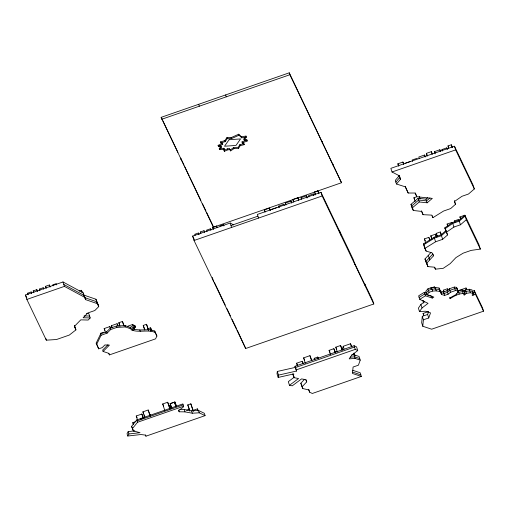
<?xml version="1.0" encoding="UTF-8"?>
<svg xmlns="http://www.w3.org/2000/svg" width="509" height="509" viewBox="0 0 509 509"><rect width="100%" height="100%" fill="white"/><g stroke="black" fill="none" stroke-linecap="round" stroke-linejoin="round"><path stroke-width="0.76" d="M428.648 311.572L427.617 314.473L422.285 316.324L421.668 322.757L422.782 326.25L431.651 329.208L483.55 311.171L482.437 307.678L474.191 290.435L472.74 291.46L473.854 294.953L472.346 295.481L472.136 295.029L473.115 293.407L472.002 289.907L469.215 289.265L465.353 289.831L463.82 291.046M422.782 326.25L423.399 319.817L422.285 316.324M352.782 370.31L360.175 372.773L361.339 376.431L352.476 373.472L353.087 367.04L358.419 365.188L360.226 360.111L355.091 358.425L349.199 358.864L351.725 355.174L357.744 350.574L356.574 346.915L354.105 345.726L294.966 366.283L295.481 367.358L277.322 371.455L277.011 373.778L278.181 377.436L293.795 373.918L293.483 376.24L294.183 377.703L298.567 378.531L289.475 385.294L288.304 381.635L294.367 377.124M278.181 377.436L278.487 375.114L277.322 371.455M423.399 319.817L428.731 317.966L430.538 312.889L425.403 311.203L419.505 311.642L418.392 308.149L420.924 304.452L424.531 301.697M103.092 351.452L109.422 345.108L104.879 344.949L102.233 347.609L98.701 348.837L96.188 343.123L100.648 333.885L106.635 331.804L110.198 328.21L116.37 326.065L125.074 325.575L130.145 327.446L133.867 325.206L135.184 325.696L135.623 327.058L131.055 329.813C138.76 333.077 147.495 329.228 155.162 332.409L156.906 336.061L155.544 338.867L109.435 354.894L108.678 353.303L103.092 351.452L102.659 350.09L107.927 344.803M96.621 344.485L101.081 335.253L100.648 333.885M205.089 415.63L145.949 436.181L145.434 435.1L140.91 434.521L127.784 436.028L128.93 433.967L140.039 432.688L133.409 430.926L131.589 426.338L136.743 419.931L182.852 403.911L183.596 406.258L183.1 407.283L178.614 410.559L179.193 411.781L185.002 411.87L192.326 413.219L199.242 412.812L205.089 415.63L204.338 413.283L198.497 410.464L191.575 410.871L184.252 409.522L179.893 409.452M134.847 430.849L128.179 431.619L127.034 433.681L127.784 436.028M238.632 148.272L238.314 147.273L239.841 144.677L243.913 143.646L244.231 144.651L240.159 145.682L238.632 148.272L233.93 148.628L230.628 150.893L229.196 148.711L227.408 148.838L224.03 150.333L224.354 151.338L227.727 149.837L229.514 149.716M419.505 311.642L422.037 307.951L428.056 303.351L419.734 299.349L418.621 295.85L424.321 292.3L427.045 293.209M222.77 144.365L222.452 143.366L218.1 145.358L218.425 146.363L222.77 144.365L220.779 142.934L220.461 141.928L224.87 140.611L226.963 137.57L231.08 137.672L238.683 134.204L241.47 136.838L241.788 137.837L246.445 137.004L246.121 136.005L241.47 136.838M220.779 142.934L225.194 141.61L227.281 138.575L226.963 137.57M224.354 151.338L224.278 149.271L219.576 149.627L219.258 148.622L220.645 146.694M219.576 149.627L221.434 147.05L221.11 146.045L218.1 145.358M243.856 139.033L246.954 139.943L247.272 140.948L244.174 140.032L243.856 139.033L245.669 136.609M244.174 140.032L246.445 137.004M419.734 299.349L425.435 295.793L432.249 298.07L433.833 297.084L426.898 294.768L425.785 291.275L427.948 288.813L431.479 287.585L435.125 287.388L439.025 288.03L440.457 291.021L443.562 291.911L446.985 290.722L449.377 288.781L454.289 287.076L456.579 287.343L458.215 291.931L456.357 294.323L449.511 298.159L450.28 298.509C454.683 295.888 459.614 292.688 465.003 293.833L463.89 290.34L461.994 290.06L458.113 290.55L459.226 294.043M132.34 428.686L137.494 422.279L183.596 406.258M399.323 175.586L395.308 180.345L396.473 184.003L405.196 186.797L408.18 193.032L414.981 193.026L416.75 196.728L432.313 198.402L427.153 202.805L419.251 201.958L412.144 208.022L413.321 210.478L421.471 211.394L423.036 214.677L431.664 215.116L432.885 217.674L443.606 211.031L450.669 208.575L455.549 204.236L454.378 200.578M395.862 182.095L399.883 177.329L398.973 175.433M396.473 184.003L400.494 179.244L399.508 176.165M426.294 292.86L428.451 290.397L431.988 289.169L435.628 288.972L439.534 289.615L440.966 292.605L444.064 293.496L447.494 292.306L449.886 290.365L454.798 288.66L457.082 288.927L457.61 290.022M426.898 294.768L429.062 292.306L432.593 291.078L436.238 290.887L440.145 291.523L441.57 294.514L444.675 295.405L448.105 294.215L450.497 292.274L455.402 290.569L457.693 290.836L458.215 291.931M426.415 263.528L433.49 255.849L432.077 252.89L426.116 251.064L424.856 248.43L435.57 241.788L442.639 239.332L447.513 234.993L444.809 227.828L452.476 222.528L459.003 220.257L464.857 215.192L478.899 244.568L480.35 249.098L471.137 250.39L463.114 253.183L455.956 257.579L450.147 263.668L443.18 268.345L435.386 269.172L434.431 267.18L427.891 266.614L424.97 258.998L430.977 252.477M361.339 376.431L312.31 393.476L309.707 392.229L308.575 389.862L302.83 388.583L300.838 383.213L304.509 379.326M302.009 386.872L306.723 381.877L306.024 379.682M90.208 317.94L88.152 320.046L80.785 319.849L74.308 326.485L75.93 329.889L69.294 335.075L56.537 339.509L46.344 340.177L26.862 299.432L25.45 295.01L63.001 281.961L83.12 292.815L85.69 299.667L97.359 303.663L98.752 306.571L94.833 310.522L87.822 312.959L83.145 317.75L90.208 317.94L88.795 313.519L86.441 313.455M101.081 335.253L107.075 333.172L110.631 329.577L116.803 327.433L125.507 326.937L130.578 328.814L134.3 326.574L135.623 327.058M446.069 230.462L441.195 234.795L434.126 237.251L423.405 243.9L424.856 248.43M446.348 231.334L441.468 235.673L434.406 238.129L423.685 244.772M400.494 179.244L398.674 175.44L392.032 171.997L390.861 168.339L454.48 146.229L473.166 185.308L474.331 188.966L468.477 194.031L461.949 196.302L454.289 201.602L455.549 204.236M465.131 216.064L459.277 221.129L452.749 223.4L445.089 228.7L446.037 230.672M446.259 232.358L453.92 227.059L460.448 224.787L466.301 219.723L464.857 215.192M412.144 208.022L410.979 204.363L418.086 198.3L425.988 199.146L427.706 197.677M429.984 197.956L426.542 200.89L418.64 200.043L411.539 206.107L412.417 207.952M464.323 292.63L465.856 291.415L469.724 290.849L472.505 291.492M465.003 293.833L463.731 294.845L464.424 294.946L466.467 293.324L470.329 292.758L473.115 293.407M473.243 293.044L474.693 292.02M473.854 294.953L475.304 293.928L474.191 290.435M230.628 150.893L230.31 149.894L233.612 147.629L238.314 147.273M419.123 297.434L424.824 293.884L431.638 296.155L432.249 298.07M227.281 138.575L231.398 138.677L239.001 135.209L241.788 137.837M244.231 144.651L242.329 142.94L242.004 141.935L246.954 139.943M242.329 142.94L247.272 140.948M161.156 117.344L289.258 72.819L341.52 182.731L213.411 227.256L161.156 117.344L162.18 119.488M161.767 119.252L289.869 74.728L341.52 182.731M213.386 229.521L212.705 227.389L216.541 226.06L217.184 227.402M293.725 202.2L292.853 199.471L297.829 197.746L298.815 199.808M315.434 194.934L314.498 192.008L317.794 190.862L319.028 193.445M427.216 156.117L426.351 153.387L431.32 151.657L432.306 153.718M200.832 233.319L200.4 231.97L203.994 230.717L204.707 232.212M448.696 148.113L447.996 145.918L451.286 144.779L452.526 147.362M265.094 212.151L264.375 209.893L269.401 208.143L270.4 210.23M199.076 234.541L198.351 233.027L194.699 234.293L195.182 235.304M210.885 229.864L210.382 228.821L206.609 230.132L207.055 231.525M398.585 166.068L397.866 163.809L402.899 162.059L403.898 164.146M46.204 288.457L45.524 286.325L49.354 284.995L49.997 286.332M285.918 205.076L285.288 203.116L291.04 201.119L291.854 202.83M301.487 199.178L301.016 197.708L306.342 195.85L307.137 197.511M33.645 292.255L33.212 290.9L36.807 289.653L37.284 290.645M219.869 225.939L223.464 224.692L223.941 225.684M425.352 156.747L424.531 155.029L418.78 157.026L419.2 158.337M435.214 153.833L434.508 151.618L439.84 149.767L440.629 151.428M27.995 294.73L27.511 293.229L31.17 291.956L31.653 292.968M39.874 290.461L39.428 289.067L43.201 287.757L43.698 288.8M313.932 195.291L313.296 193.967L308.505 195.628L308.938 196.996M365.551 286.732L364.438 283.239L372.683 300.482L373.797 303.975L245.694 348.5L194.044 240.496L192.631 236.074L230.183 223.025L233.65 224.895M279.123 207.545L278.658 206.1L283.812 204.306L284.359 205.451M442.436 150.906L441.997 149.544L446.787 147.877L447.424 149.201M417.304 158.223L412.156 160.011L412.614 161.461M271.933 209.263L276.788 207.577M339.668 231.398L320.982 192.313L257.369 214.423L258.534 218.081M405.431 163.179L410.279 161.493M230.984 225.538L257.923 216.172M194.044 240.496L322.152 195.971L373.797 303.975M392.032 171.997L455.644 149.888L474.331 188.966M26.862 299.432L64.408 286.382L84.532 297.237L85.69 299.667M79.232 291.033L81.389 290.283L82.248 292.071M415.121 201.507L413.919 197.74L416.795 196.741M119.965 326.358L118.807 322.731L122.459 321.465L124.285 326.256M112.095 327.904L111.388 325.69L117.076 323.711L118.203 326.078M105.344 332.269L104.16 328.572L109.849 326.593L110.415 327.771M100.413 333.325L103.531 332.243M127.931 326.123L132.779 324.437L133.422 325.779M144.658 329.889L143.239 325.429L146.528 324.284L148.609 330.112M460.613 219.131L459.907 216.923L463.801 215.568M454.798 222.369L454.333 220.912L458.647 219.417L459.112 220.874M447.755 226.149L447.093 224.062L452.005 222.357M147.699 328.82L150.607 327.809L151.867 330.875M437.11 236.189L436.219 233.396L440.291 231.977L441.545 235.069M431.867 239.281L430.773 235.839L435.443 234.216L436.372 236.157M425.734 243.111L424.391 238.912L428.826 237.372L429.704 239.211M430.328 288.253L434.342 286.86L434.871 287.967M443.963 292.058L443.358 290.175L447.309 288.8L447.958 290.155M459.366 290.295L466.015 287.986L466.708 289.424M457.33 292.58L462.503 291.644L464.393 291.918M164.884 410.801L162.708 403.974L167.677 402.244L169.968 408.403M423.755 315.542L423.087 313.449L428.075 311.712M144.779 417.743L142.902 411.845L148.17 410.012L150.39 415.885M170.839 403.37L174.911 401.957L176.68 406.659M171.38 407.747L170.095 403.726L174.472 402.205L176.197 406.704M137.564 420.141L136.24 415.993L141.871 414.033L143.646 418.443M305.349 363.331L303.606 357.872L309.956 355.664L311.896 360.626M337.372 352.075L335.8 347.163L340.591 345.496L342.213 349.588M330.468 354.671L329.094 350.357L333.885 348.69L335.526 352.839M169.268 406.436L170.687 405.947L171.533 407.709M344.046 349.104L343.155 346.311L350.516 343.753L351.865 347.036M297.485 366.016L296.594 363.229L302.225 361.269L303.345 363.611M314.67 359.723L314.218 358.304L317.75 357.076L318.456 358.546M140.376 419.161L142.488 418.43M334.623 351.732L336.08 351.223M137.061 420.918L183.164 404.89M133.403 424.576L132.792 422.655L135.782 421.611M189.774 411.145L187.783 404.89L190.837 403.828L193.439 411.348M295.379 367.587L354.525 347.036M294.966 366.283L296.13 369.935L355.269 349.384L357.744 350.574M186.593 410.305L189.335 409.357M192.58 410.54L197.403 408.867L198.306 410.757M278.487 375.114L296.645 371.016L295.716 368.09M219.258 148.622L223.96 148.272L224.278 149.271M351.713 354.932L353.927 354.767L359.061 356.453L360.226 360.111M350.167 357.172L354.588 356.841L359.723 358.533M133.173 330.589L132.741 329.228L139.81 329.953L150.206 329.692L154.723 331.041L156.906 336.061M84.106 315.885L89.597 316.032M289.475 385.294L292.261 385.822L301.563 378.893L305.667 379.663L306.723 381.877M218.425 146.363L221.434 147.05M352.705 372.136L360.836 374.847M84.284 295.245L95.947 299.241L98.752 306.571M63.803 284.467L83.921 295.328L85.086 297.759L96.748 301.754L98.142 304.662M220.461 141.928L222.452 143.366M242.004 141.935L243.913 143.646M229.196 148.711L230.31 149.894M447.996 145.918L448.614 147.216M441.997 149.544L442.633 150.868M434.508 151.618L435.036 152.725M466.301 219.723L480.35 249.098M459.907 216.923L460.849 218.883M426.351 153.387L427.337 155.449M454.333 220.912L454.9 222.109M447.093 224.062L447.742 225.417M444.809 227.828L445.757 229.801M475.304 293.928L483.55 311.171M419.282 196.69L419.944 198.077M436.219 233.396L437.473 236.481M415.255 192.968L416.146 194.82M421.484 210.796L422.114 212.107M397.866 163.809L398.865 165.896M413.919 197.74L414.581 199.134M430.773 235.839L431.696 237.779M405.247 186.269L408.18 193.032M410.979 204.363L412.156 206.819M424.391 238.912L425.269 240.751M423.405 243.9L424.665 246.534M424.245 246.521L425.187 248.494M443.358 290.175L444.007 291.53M424.97 258.998L425.855 260.85M427.28 264.699L425.81 261.62L432.879 253.94L433.49 255.849M423.838 302.397L422.864 300.361L423.736 303.09M423.087 313.449L423.723 314.778M354.277 262.517L364.94 284.817M314.498 192.008L315.427 193.948M301.016 197.708L301.544 198.809M292.853 199.471L293.839 201.532M285.288 203.116L285.835 204.255M353.876 353.208L355.136 355.848M278.658 206.1L279.206 207.239M343.155 346.311L343.753 347.571M342.964 349.53L342.016 347.539L342.703 349.689M335.8 347.163L336.754 349.149M264.375 209.893L265.036 211.286M329.094 350.357L330.042 352.349M314.218 358.304L314.918 359.774M303.606 357.872L304.675 360.105M296.594 363.229L297.434 364.978M296.13 369.935L296.645 371.016M300.838 383.213L302.83 388.583M162.867 120.913L177.908 152.369M184.061 165.24L180.638 158.089L181.249 159.998M184.748 166.672L189.195 175.974M189.876 177.406L200.826 200.298M202.537 203.88L205.96 211.031M206.641 212.463L212.457 224.628M212.705 227.389L213.347 228.732M200.4 231.97L200.877 232.963M192.631 236.074L194.343 239.65M214.289 282.196L225.239 305.088M226.95 308.664L230.367 315.822M232.079 319.397L236.526 328.699M237.213 330.131L245.694 348.5M187.783 404.89L189.494 409.63M143.239 325.429L144.842 329.768M170.095 403.726L170.674 404.935M162.708 403.974L163.694 406.036M118.807 322.731L119.71 324.621M111.388 325.69L112.234 327.465M150.416 415.586L149.894 414.491L150.352 415.936M104.16 328.572L105.007 330.341M142.902 411.845L143.684 413.486M136.24 415.993L137.08 417.743M96.188 343.123L98.701 348.837M132.792 422.655L133.593 424.328M131.589 426.338L133.409 430.926M74.346 325.938L75.326 327.981M53.159 285.867L52.688 284.875L56.276 283.621L56.677 284.881M45.524 286.325L46.166 287.668M39.428 289.067L39.925 290.111M33.212 290.9L33.925 292.395M27.511 293.229L27.995 294.24M25.45 295.01L26.818 297.867M454.48 146.229L455.644 149.888M451.286 144.779L452.221 147.699M446.787 147.877L447.226 149.245M439.84 149.767L440.31 151.243M459.003 220.257L460.448 224.787M431.32 151.657L432.192 154.386M452.476 222.528L453.92 227.059M469.215 289.265L470.329 292.758M424.531 155.029L425.155 156.995M466.015 287.986L466.632 289.92M465.353 289.831L466.467 293.324M446.813 232.798L447.513 234.993M464.017 293.674L464.424 294.946M461.994 290.06L463.114 293.553M440.291 231.977L442.639 239.332M456.579 287.343L457.693 290.836M432.275 215.765L432.885 217.674M454.289 287.076L455.402 290.569M456.242 293.668L456.649 294.94M425.988 199.146L427.153 202.805M435.443 234.216L436.321 236.965M434.126 237.251L435.57 241.788M449.377 288.781L450.497 292.274M419.187 196.748L419.912 199.006M447.309 288.8L447.914 290.684M449.88 297.237L450.28 298.509M418.086 198.3L419.251 201.958M422.425 212.768L423.036 214.677M446.985 290.722L448.105 294.215M416.349 195.456L416.75 196.728M428.826 237.372L429.717 240.172M402.899 162.059L403.618 164.318M443.562 291.911L444.675 295.405M434.775 267.257L435.386 269.172M440.457 291.021L441.57 294.514M439.025 288.03L440.145 291.523M428.311 255.365L429.761 259.902M412.716 208.569L413.321 210.478M425.505 249.156L426.116 251.064M435.125 287.388L436.238 290.887M426.657 262.733L427.891 266.614M434.342 286.86L434.724 288.062M431.479 287.585L432.593 291.078M427.948 288.813L429.062 292.306M424.321 292.3L425.435 295.793M427.617 314.473L428.731 317.966M420.924 304.452L422.037 307.951M332.663 163.574L333.274 165.489M321.993 141.273L322.604 143.182M354.888 264.425L353.437 259.895L339.395 230.52L340.839 235.05M289.258 72.819L289.869 74.728M320.982 192.313L322.152 195.971M317.794 190.862L318.729 193.789M313.296 193.967L313.729 195.329M306.342 195.85L307.048 198.065M354.105 345.726L355.269 349.384M353.793 353.271L354.258 354.728M350.516 343.753L351.407 346.546M353.927 354.767L355.091 358.425M297.829 197.746L298.694 200.476M340.591 345.496L342.163 350.408M291.04 201.119L291.663 203.078M333.885 348.69L335.03 352.285M317.75 357.076L318.208 358.495M269.401 208.143L270.126 210.408M309.956 355.664L311.476 360.442M238.683 134.204L239.001 135.209M225.646 94.928L226.257 96.837M239.841 144.677L240.159 145.682M231.08 137.672L231.398 138.677M302.225 361.269L302.893 363.362M233.612 147.629L233.93 148.628M308.772 389.302L309.707 392.229M224.87 140.611L225.194 141.61M227.408 148.838L227.727 149.837M293.019 374.045L294.183 377.703M292.783 374.045L293.483 376.24M198.701 104.288L199.312 106.203M230.183 223.025L231.595 227.447M223.464 224.692L223.865 225.945M216.541 226.06L216.993 227.478M212.8 225.341L213.411 227.256M210.382 228.821L210.828 230.214M203.994 230.717L204.427 232.072M198.351 233.027L198.828 234.528M212.317 277.45L212.921 279.333M213.125 279.969L213.532 281.242M198.497 410.464L199.242 412.812M197.403 408.867L198.039 410.865M190.837 403.828L193.051 410.776M191.575 410.871L192.326 413.219M184.252 409.522L185.002 411.87M154.723 331.041L155.162 332.409M178.634 410.019L179.193 411.781M174.911 401.957L176.356 406.475M174.472 402.205L175.751 406.227M150.607 327.809L151.421 330.36M150.206 329.692L150.639 331.06M146.528 324.284L148.431 330.233M170.967 405.539L171.819 408.224M170.687 405.947L171.374 408.103M170.687 408.67L169.465 405.673L170.337 408.39M167.677 402.244L169.853 409.071M139.81 329.953L140.242 331.314M133.867 325.206L134.3 326.574M133.982 327.185L134.688 329.399M132.779 324.437L133.25 325.913M133.721 327.382L134.427 329.597M130.145 327.446L130.578 328.814M125.074 325.575L125.507 326.937M122.459 321.465L123.846 325.817M148.17 410.012L150.053 415.91M117.076 323.711L117.783 325.925M116.37 326.065L116.803 327.433M144.181 414.771L144.887 416.979M141.871 414.033L143.194 418.182M145.574 435.01L145.949 436.181M109.849 326.593L110.561 328.814M110.198 328.21L110.631 329.577M136.743 419.931L137.494 422.279M106.635 331.804L107.075 333.172M95.947 299.241L97.359 303.663M109.002 353.526L109.435 354.894M128.179 431.619L128.93 433.967M83.12 292.815L84.532 297.237M81.389 290.283L82.064 292.389M63.001 281.961L64.408 286.382M74.524 325.467L75.93 329.889M49.354 284.995L50.035 287.121M43.201 287.757L43.647 289.144M36.807 289.653L37.456 291.682M31.17 291.956L31.647 293.458M45.734 338.262L46.344 340.177M223.96 148.272L224.03 150.333M229.075 139.727L224.514 146.236L235.991 145.428L240.547 138.925L229.075 139.727"/></g></svg>
